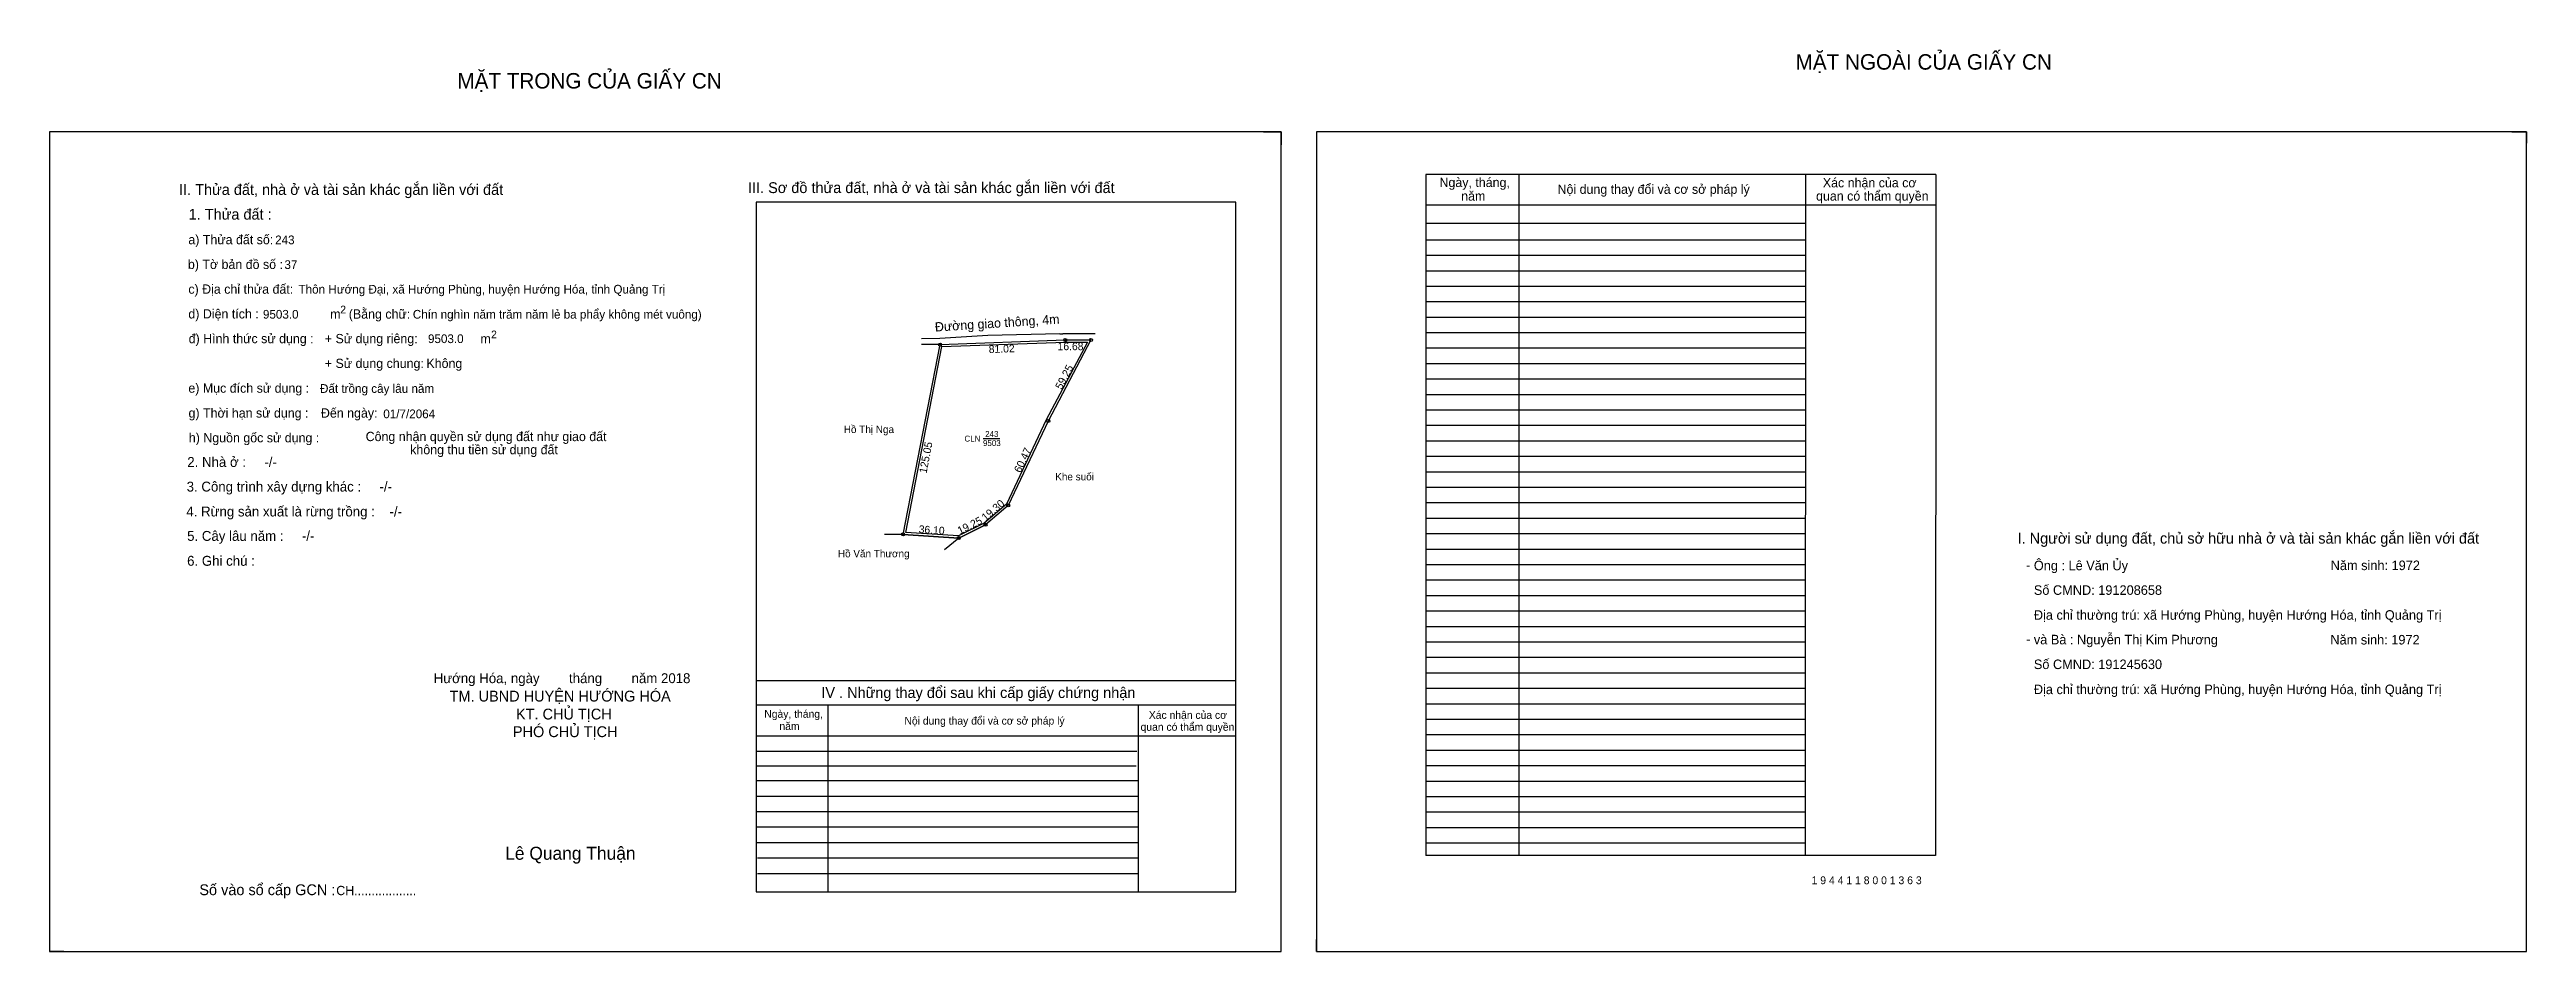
# Model space of a CAD drawing. Extents: x 532577 to 536083, y 1849674 to 1850257.
# Drawn here: x 534482 to 536083, y 1849674 to 1850257 of the extents above.
import ezdxf

# ---------------------------------------------------------------- set-up
doc = ezdxf.new("R2010")
doc.units = 0
for name, color, linetype in [('Default', 7, 'Continuous'), ('Level 10', 7, 'Continuous'), ('Level 11', 7, 'Continuous'), ('Level 13', 7, 'Continuous'), ('Level 27', 7, 'Continuous'), ('Level 36', 7, 'Continuous'), ('Level 49', 7, 'Continuous'), ('Level 5', 7, 'Continuous'), ('Level 55', 7, 'Continuous'), ('Level 6', 7, 'Continuous'), ('Level 60', 7, 'Continuous'), ('Level 7', 7, 'Continuous'), ('Level 8', 7, 'Continuous'), ('Level 9', 7, 'Continuous')]:
    doc.layers.add(name, color=color, linetype=linetype)

msp = doc.modelspace()

# ---------------------------------------------------------------- linework, layer by layer
at = {"layer": 'Level 10'}
for p, q in [((535266.9, 1850203.7), (535278.2, 1850203.7)), ((535278.2, 1850203.7), (535278.2, 1850195.3)), ((536073.7, 1850203.7), (536083.3, 1850203.7)), ((536083.3, 1850203.7), (536083.3, 1850196.3)), ((535069.8, 1849941), (535087.1, 1849949.6)), ((535033.8, 1849943.4), (535069.8, 1849941)), ((534482.1, 1849681.5), (534482.1, 1849673.7)), ((535301, 1849673.7), (535301, 1849681.5)), ((534491.3, 1849673.7), (534482.1, 1849673.7)), ((535301, 1849673.7), (535308.1, 1849673.7))]:
    msp.add_line(p, q, dxfattribs=at)
for points in [[(534482.1, 1849673.7), (535278.2, 1849673.7), (535278.2, 1850203.7), (534482.1, 1850203.7)], [(535301, 1849673.7), (536083.3, 1849673.7), (536083.3, 1850203.7), (535301, 1850203.7)], [(535155.3, 1850069.1), (535127.7, 1850016.7), (535101.8, 1849962.1), (535087.1, 1849949.6), (535069.8, 1849941), (535033.8, 1849943.4), (535057.7, 1850066.1), (535138.7, 1850069.1)], [(535153, 1850067.7), (535126.4, 1850017.4), (535100.6, 1849963), (535086.3, 1849950.7), (535069.6, 1849942.5), (535035.5, 1849944.7), (535058.9, 1850064.8), (535138.7, 1850067.7)]]:
    msp.add_lwpolyline(points, close=True, dxfattribs=at)
at = {"layer": 'Level 11'}
for centre in [(535057.7, 1850066.1), (535138.7, 1850069.1), (535155.3, 1850069.1), (535155.3, 1850069.1), (535127.7, 1850016.7), (535101.8, 1849962.1), (535087.1, 1849949.6), (535033.8, 1849943.4), (535069.8, 1849941)]:
    msp.add_circle(centre, 1, dxfattribs=at)
at = {"layer": 'Level 27'}
for p, q in [((535057.7, 1850066.1), (535045.7, 1850066.1)), ((535033.8, 1849943.4), (535021.8, 1849943.3)), ((535069.8, 1849941), (535060.5, 1849933.5))]:
    msp.add_line(p, q, dxfattribs=at)
at = {"layer": 'Level 5'}
msp.add_line((535135.1, 1850073.1), (535137.1, 1850073.1), dxfattribs=at)
at = {"layer": 'Level 6'}
for p, q in [((535057.6, 1850070.1), (535045.8, 1850069.9)), ((535088.6, 1850072.1), (535057.6, 1850070.1)), ((535135.1, 1850073.1), (535088.6, 1850072.1)), ((535158.1, 1850073.1), (535137.1, 1850073.1))]:
    msp.add_line(p, q, dxfattribs=at)
at = {"layer": 'Level 7'}
for p, q in [((535617, 1850133.7), (535371.8, 1850133.7)), ((535617, 1850123.7), (535371.8, 1850123.7)), ((535617, 1850113.7), (535371.8, 1850113.7)), ((535617, 1850103.7), (535371.8, 1850103.7)), ((535617, 1850093.7), (535371.8, 1850093.7)), ((535617, 1850083.7), (535371.8, 1850083.7)), ((535617, 1850073.7), (535371.8, 1850073.7)), ((535617, 1850063.7), (535371.8, 1850063.7)), ((535617, 1850053.7), (535371.8, 1850053.7)), ((535617, 1850043.7), (535371.8, 1850043.7)), ((535617, 1850033.7), (535371.8, 1850033.7)), ((535617, 1850023.7), (535371.8, 1850023.7)), ((535617, 1850013.7), (535371.8, 1850013.7)), ((535617, 1850003.7), (535371.8, 1850003.7)), ((535617, 1849993.7), (535371.8, 1849993.7)), ((535617, 1849983.7), (535371.8, 1849983.7)), ((535617, 1849973.7), (535371.8, 1849973.7)), ((535617, 1849963.7), (535371.8, 1849963.7)), ((535617, 1849953.7), (535371.8, 1849953.7)), ((535617, 1849943.7), (535371.8, 1849943.7)), ((535617, 1849933.7), (535371.8, 1849933.7)), ((535617, 1849923.7), (535371.8, 1849923.7)), ((535617, 1849913.7), (535371.8, 1849913.7)), ((535617, 1849903.7), (535371.8, 1849903.7)), ((535617, 1849893.7), (535371.8, 1849893.7)), ((535617, 1849883.7), (535371.8, 1849883.7)), ((535617, 1849873.7), (535371.8, 1849873.7)), ((535617, 1849863.7), (535371.8, 1849863.7)), ((535617, 1849853.7), (535371.8, 1849853.7)), ((535617, 1849843.7), (535371.8, 1849843.7)), ((535617, 1849833.7), (535371.8, 1849833.7)), ((535617, 1849823.7), (535371.8, 1849823.7)), ((535185, 1849803), (534938.9, 1849803)), ((535617, 1849813.7), (535371.8, 1849813.7)), ((535617, 1849803.7), (535371.8, 1849803.7)), ((535184.5, 1849793.5), (534938.9, 1849793.5)), ((535617, 1849793.7), (535371.8, 1849793.7)), ((535185.8, 1849784), (534938.9, 1849784)), ((535185.8, 1849774), (534938.9, 1849774)), ((535617, 1849783.7), (535371.8, 1849783.7)), ((535617, 1849773.7), (535371.8, 1849773.7)), ((535185.8, 1849764), (534938.9, 1849764)), ((535617, 1849763.7), (535371.8, 1849763.7)), ((535185.8, 1849754), (534938.9, 1849754)), ((535185.8, 1849744), (534938.9, 1849744)), ((535617, 1849753.7), (535371.8, 1849753.7)), ((535617, 1849743.7), (535371.8, 1849743.7)), ((535185.8, 1849734), (534939.7, 1849734)), ((535185.8, 1849724), (534939.7, 1849724))]:
    msp.add_line(p, q, dxfattribs=at)
at = {"layer": 'Level 8'}
for p, q in [((535701.4, 1850176.2), (535371.8, 1850176.2)), ((535371.8, 1850176.2), (535371.8, 1849735.7)), ((535431.8, 1850176.2), (535431.8, 1849735.7)), ((535617.2, 1850176), (535617, 1849735.7)), ((535701.4, 1850176.2), (535701.3, 1849735.7)), ((535248.9, 1850158.3), (534938.9, 1850158.3)), ((534938.9, 1850158.3), (534938.9, 1849712.3)), ((535248.9, 1849712.3), (535248.9, 1850158.3)), ((535701.4, 1850156.2), (535371.8, 1850156.2)), ((535617, 1850144.4), (535371.8, 1850144.4)), ((535248.9, 1849848.7), (534938.9, 1849848.7)), ((535248.9, 1849833), (534938.9, 1849833)), ((534985.1, 1849833), (534985.1, 1849712.3)), ((535185.8, 1849833), (535185.8, 1849712.3)), ((535248.9, 1849813), (534938.9, 1849813)), ((535701.3, 1849735.7), (535371.8, 1849735.7)), ((534938.9, 1849712.3), (535248.9, 1849712.3))]:
    msp.add_line(p, q, dxfattribs=at)
at = {"layer": 'Level 9'}
msp.add_line((535085.5, 1850005.3), (535096.4, 1850005.3), dxfattribs=at)

# ---------------------------------------------------------------- texts
at = {"layer": 'Default'}
for s, p in [('e) Mục đích sử dụng :', (534571.8, 1850035)), ('g) Thời hạn sử dụng :', (534571.9, 1850018.9)), ('Đến ngày:', (534657.5, 1850018.9)), ('h) Nguồn gốc sử dụng :', (534572.1, 1850002.9)), ('Công nhận quyền sử dụng đất như giao đất', (534686.4, 1850003.7)), ('không thu tiền sử dụng đất', (534715.2, 1849995.2))]:
    msp.add_text(s, height=6, dxfattribs=at).set_placement(p)
at = {"layer": 'Level 13'}
for s, p in [('CLN', (535073.5, 1850003.4)), ('9503', (535085.5, 1850000.5)), ('243', (535086.9, 1850006.4))]:
    msp.add_text(s, height=3.84, dxfattribs=at).set_placement(p)
at = {"layer": 'Level 36'}
msp.add_text('Khe suối', height=4.8, dxfattribs=at).set_placement((535132.2, 1849978.3))
at = {"layer": 'Level 49'}
for s, rotation, p in [('81.02', 2.1221, (535089.3, 1850060.6)), ('16.68', 360, (535133.7, 1850062.5)), ('59.25', 62.1721, (535136.3, 1850036.6)), ('125.05', 78.9866, (535049, 1849982.6)), ('60.47', 64.6173, (535109.8, 1849982.8)), ('19.30', 40.524, (535087.2, 1849951.7)), ('36.10', 356.2672, (535043.8, 1849944.3)), ('19.25', 26.2989, (535070.5, 1849943.2))]:
    msp.add_text(s, height=5, rotation=rotation, dxfattribs=at).set_placement(p)
at = {"layer": 'Level 5'}
msp.add_text('Đường giao thông, 4m', height=6, rotation=3.6938, dxfattribs=at).set_placement((535054.6, 1850074.5))
at = {"layer": 'Level 55'}
for s, height, p in [('7', 0.8, (535057.4, 1850066.1)), ('251', 0.22, (535057.5, 1850065.9)), ('0', 0.22, (535057.6, 1850065.9)), ('8', 0.8, (535138.4, 1850069.1)), ('0', 0.22, (535138.6, 1850068.9)), ('1', 0.8, (535155.1, 1850069.1)), ('0', 0.22, (535155.3, 1850068.9)), ('0', 0.22, (535155.3, 1850068.9)), ('0', 0.22, (535155.3, 1850068.9)), ('2', 0.8, (535127.4, 1850016.7)), ('0', 0.22, (535127.6, 1850016.5)), ('0', 0.22, (535127.6, 1850016.5)), ('3', 0.8, (535101.5, 1849962.1)), ('4', 0.8, (535086.8, 1849949.6)), ('0', 0.22, (535087, 1849949.4)), ('0', 0.22, (535087, 1849949.4)), ('0', 0.22, (535101.7, 1849961.9)), ('0', 0.22, (535101.7, 1849961.9)), ('6', 0.8, (535033.5, 1849943.4)), ('253', 0.22, (535033.6, 1849943.2)), ('251', 0.22, (535033.6, 1849943.2)), ('253', 0.22, (535033.6, 1849943.2)), ('5', 0.8, (535069.6, 1849941)), ('253', 0.22, (535069.6, 1849940.8)), ('253', 0.22, (535069.6, 1849940.8)), ('0', 0.22, (535069.8, 1849940.8)), ('0', 0.22, (535069.8, 1849940.8))]:
    msp.add_text(s, height=height, dxfattribs=at).set_placement(p)
at = {"layer": 'Level 6'}
for s, height, p in [('243', 5.63, (534627.9, 1850131)), ('37', 5.63, (534633.9, 1850115)), ('Thôn Hướng Đại, xã Hướng Phùng, huyện Hướng Hóa, tỉnh Quảng Trị', 5.64, (534643, 1850099.1)), ('9503.0', 5.63, (534620, 1850082.9)), ('Chín nghìn năm trăm năm lẻ ba phẩy không mét vuông)', 5.632, (534716.9, 1850082.9)), ('9503.0', 5.63, (534726.7, 1850067.1)), ('Đất trồng cây lâu năm', 5.64, (534656.9, 1850034.9)), ('01/7/2064', 5.64, (534697.8, 1850018.5)), ('Ông : Lê Văn Ủy', 6.16, (535764.8, 1849920.2)), ('Năm sinh: 1972', 6.16, (535956.7, 1849920.3)), ('Số CMND: 191208658', 6.16, (535764.8, 1849904.3)), ('Địa chỉ thường trú: xã Hướng Phùng, huyện Hướng Hóa, tỉnh Quảng Trị', 6.16, (535764.8, 1849888.2)), ('và Bà : Nguyễn Thị Kim Phương', 6.16, (535764.8, 1849872.3)), ('Năm sinh: 1972', 6.16, (535956.5, 1849872.2)), ('Số CMND: 191245630', 6.16, (535764.8, 1849856.3)), ('Địa chỉ thường trú: xã Hướng Phùng, huyện Hướng Hóa, tỉnh Quảng Trị', 6.16, (535764.8, 1849840.1)), ('1 9 4 4 1 1 8 0 0 1 3 6 3', 5.04, (535621.1, 1849717.2))]:
    msp.add_text(s, height=height, dxfattribs=at).set_placement(p)
at = {"layer": 'Level 60'}
for s, p in [('Hồ Thị Nga', (534995.5, 1850008.9)), ('Hồ Văn Thương', (534991.7, 1849928.6))]:
    msp.add_text(s, height=4.8, dxfattribs=at).set_placement(p)
at = {"layer": 'Level 7'}
for s, height, p in [('MẶT NGOÀI CỦA GIẤY CN', 10, (535610.8, 1850243.9)), ('MẶT TRONG CỦA GIẤY CN', 10, (534745.7, 1850231.7)), ('II. Thửa đất, nhà ở và tài sản khác gắn liền với đất', 7, (534565.8, 1850162.9)), ('III. Sơ đồ thửa đất, nhà ở và tài sản khác gắn liền với đất', 7, (534933.6, 1850164.1)), ('Ngày, tháng,', 6, (535380.6, 1850168)), ('Nội dung thay đổi và cơ sở pháp lý', 6, (535456.9, 1850163.6)), ('Xác nhận của cơ', 6, (535628.4, 1850167.8)), ('1. Thửa đất :', 7, (534572, 1850146.9)), ('năm', 6, (535394.6, 1850159.2)), (' quan có thẩm quyền', 6, (535621.8, 1850159.2)), ('a) Thửa đất số:', 6, (534571.8, 1850131)), ('b) Tờ bản đồ số :', 6, (534571.5, 1850115)), ('c) Địa chỉ thửa đất:', 6, (534571.8, 1850099)), ('2', 5, (534670, 1850086.3)), ('d) Diện tích :', 6, (534571.8, 1850083)), ('m', 6, (534663.5, 1850082.9)), ('(Bằng chữ:', 6, (534675.5, 1850082.9)), ('2', 5, (534767.5, 1850070.2)), ('đ) Hình thức sử dụng :', 6, (534572, 1850067)), ('+ Sử dụng riêng:', 6, (534660, 1850067)), ('m', 6, (534760.6, 1850066.9)), ('+ Sử dụng chung:', 6, (534660, 1850051)), ('Không', 6, (534725.7, 1850051)), ('2. Nhà ở :     -/-', 6.4, (534571.1, 1849987)), ('3. Công trình xây dựng khác :     -/-', 6.4, (534570.7, 1849971.1)), ('4. Rừng sản xuất là rừng trồng :    -/-', 6.4, (534570.5, 1849955)), ('5. Cây lâu năm :     -/-', 6.4, (534571, 1849939.2)), ('I. Người sử dụng đất, chủ sở hữu nhà ở và tài sản khác gắn liền với đất', 7, (535754.3, 1849937.4)), ('6. Ghi chú :', 6.4, (534571, 1849923.1)), ('-', 6.4, (535759.7, 1849920.4)), ('-', 6.4, (535759.8, 1849872.5)), ('Hướng Hóa, ngày        tháng        năm 2018', 6.4, (534730.4, 1849847.2)), ('TM. UBND HUYỆN HƯỚNG HÓA', 7, (534740.7, 1849835.3)), ('IV . Những thay đổi sau khi cấp giấy chứng nhận', 7, (534981, 1849837.6)), ('PHÓ CHỦ TỊCH', 7, (534781.6, 1849812.3)), ('KT. CHỦ TỊCH', 7, (534783.6, 1849823.7)), ('Ngày, tháng,', 5, (534944.1, 1849824.8)), ('năm', 5, (534953.9, 1849816.9)), ('Nội dung thay đổi và cơ sở pháp lý', 5, (535034.7, 1849820.4)), (' quan có thẩm quyền', 5, (535185.5, 1849816.4)), ('Xác nhận của cơ', 5, (535192.7, 1849824.1)), ('Lê Quang Thuận', 8.4, (534776.6, 1849733)), ('Số vào sổ cấp GCN :', 7, (534578.9, 1849710.1)), ('CH..................', 6, (534667.4, 1849710.1))]:
    msp.add_text(s, height=height, dxfattribs=at).set_placement(p)

doc.saveas('drawing.dxf')
